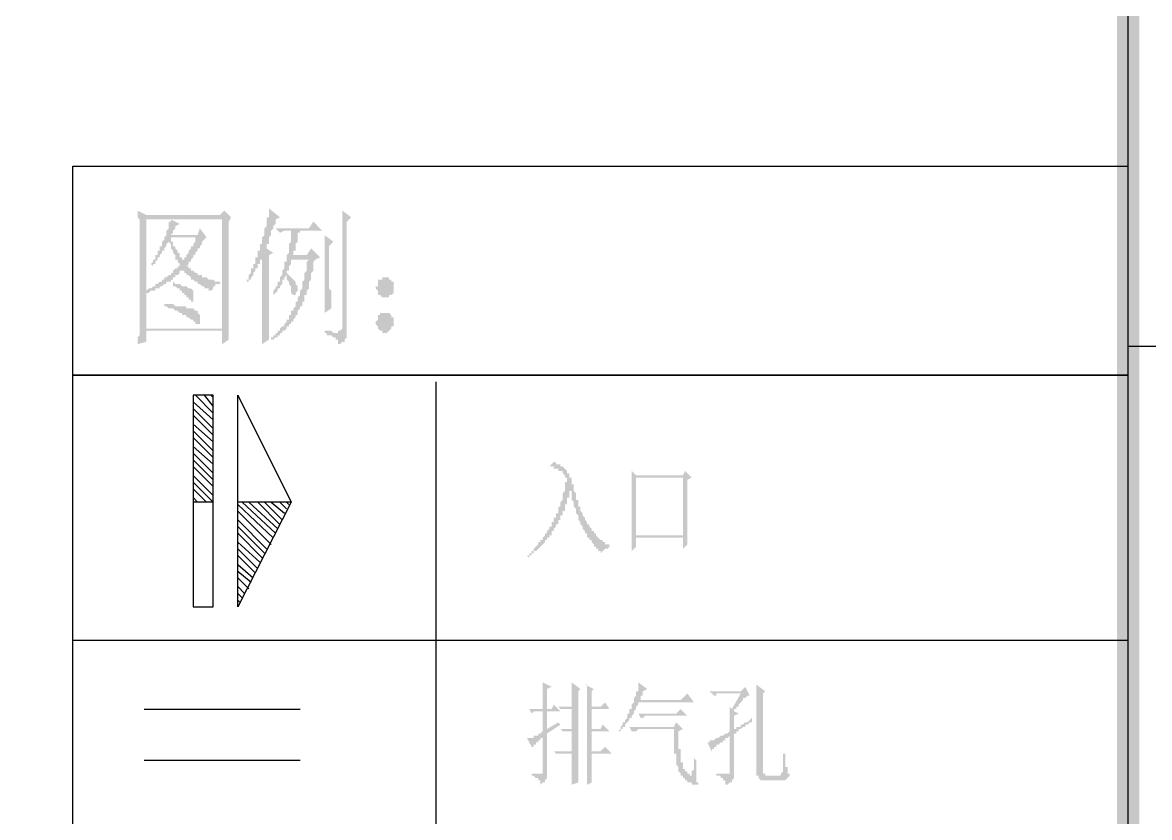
# Model space of a CAD drawing. Header units: inches. Extents: x 11 to 286, y 6 to 196.
# Drawn here: x 233.5 to 254.93, y 99 to 114.12 of the extents above; entities that cross this region are included whole.
import ezdxf

# ---------------------------------------------------------------- set-up
doc = ezdxf.new("R2010")
doc.units = ezdxf.units.IN
doc.header["$MEASUREMENT"] = 0
doc.layers.add('PDF_几何图形', color=7, linetype='Continuous')
doc.layers.add('PDF_实体填充', color=7, linetype='Continuous', true_color=0xffffff)

msp = doc.modelspace()

# ---------------------------------------------------------------- hatches: boundary and pattern name
at = {"layer": 'PDF_实体填充', "transparency": 33554559}
h = msp.add_hatch(color=7, dxfattribs=at)
h.paths.add_polyline_path([(254.734, 9.031), (254.31, 9.454), (14.661, 9.031)], flags=0)
h.paths.add_polyline_path([(254.31, 9.454), (14.661, 9.031), (15.085, 9.454)], flags=0)
h.paths.add_polyline_path([(14.661, 9.031), (15.085, 9.454), (14.661, 191.445)], flags=0)
h.paths.add_polyline_path([(15.085, 9.454), (14.661, 191.445), (15.085, 191.022)], flags=0)
h.paths.add_polyline_path([(14.661, 191.445), (15.085, 191.022), (254.734, 191.445)], flags=0)
h.paths.add_polyline_path([(15.085, 191.022), (254.734, 191.445), (254.31, 191.022)], flags=0)
h.paths.add_polyline_path([(254.734, 191.445), (254.31, 191.022), (254.734, 9.031)], flags=0)
h.paths.add_polyline_path([(254.31, 191.022), (254.734, 9.031), (254.31, 9.454), (254.31, 191.022)], flags=0)
h = msp.add_hatch(color=7, dxfattribs=at)
h.paths.add_polyline_path([(254.31, 191.445), (254.734, 191.022), (282.716, 191.445)], flags=0)
h.paths.add_polyline_path([(254.734, 191.022), (282.716, 191.445), (282.335, 191.022)], flags=0)
h.paths.add_polyline_path([(282.716, 191.445), (282.335, 191.022), (282.716, 9.031)], flags=0)
h.paths.add_polyline_path([(282.335, 191.022), (282.716, 9.031), (282.335, 9.454)], flags=0)
h.paths.add_polyline_path([(282.716, 9.031), (282.335, 9.454), (254.31, 9.031)], flags=0)
h.paths.add_polyline_path([(282.335, 9.454), (254.31, 9.031), (254.734, 9.454)], flags=0)
h.paths.add_polyline_path([(254.31, 9.031), (254.734, 9.454), (254.31, 191.445)], flags=0)
h.paths.add_polyline_path([(254.734, 9.454), (254.31, 191.445), (254.734, 191.022), (254.734, 9.454)], flags=0)
h = msp.add_hatch(color=7, dxfattribs=at)
h.paths.add_polyline_path([(237.419, 110.335), (237.419, 108.514), (237.419, 108.472), (237.419, 108.43), (237.419, 108.43), (237.419, 108.387), (237.419, 108.345), (237.419, 108.345), (237.419, 108.303), (237.419, 108.26), (237.419, 108.26), (237.419, 108.218), (237.419, 108.176), (237.419, 108.176), (237.419, 108.133), (237.419, 108.091), (237.419, 108.091), (237.292, 108.006), (237.292, 108.26), (235.853, 108.26), (235.853, 108.049), (235.684, 108.006), (235.684, 108.006), (235.684, 108.049), (235.684, 108.091), (235.684, 108.091), (235.684, 108.133), (235.726, 108.176), (235.726, 108.176), (235.726, 108.218), (235.726, 108.26), (235.726, 108.26), (235.726, 108.303), (235.726, 108.345), (235.726, 108.345), (235.726, 108.387), (235.726, 108.43), (235.726, 108.472), (235.726, 110.123), (235.726, 110.165), (235.726, 110.165), (235.726, 110.208), (235.726, 110.25), (235.726, 110.25), (235.726, 110.292), (235.726, 110.335), (235.726, 110.335), (235.726, 110.377), (235.684, 110.419), (235.684, 110.419), (235.684, 110.462), (235.684, 110.504), (235.684, 110.546), (235.684, 110.546), (235.853, 110.462), (237.25, 110.462), (237.335, 110.546), (237.462, 110.419), (237.419, 110.335)], flags=0)
h.paths.add_polyline_path([(235.853, 110.377), (235.853, 109.022), (235.853, 109.022), (235.895, 109.065), (235.895, 109.065), (235.938, 109.065), (235.938, 109.065), (235.98, 109.107), (235.98, 109.107), (236.022, 109.107), (236.022, 109.149), (236.065, 109.149), (236.065, 109.149), (236.107, 109.192), (236.107, 109.192), (236.149, 109.192), (236.149, 109.234), (236.192, 109.234), (236.192, 109.276), (236.234, 109.276), (236.234, 109.276), (236.276, 109.319), (236.276, 109.319), (236.319, 109.319), (236.319, 109.361), (236.319, 109.361), (236.361, 109.361), (236.361, 109.403), (236.361, 109.403), (236.403, 109.446), (236.403, 109.446), (236.446, 109.446), (236.446, 109.488), (236.446, 109.488), (236.488, 109.488), (236.488, 109.53), (236.488, 109.53), (236.446, 109.573), (236.446, 109.573), (236.446, 109.615), (236.403, 109.615), (236.403, 109.657), (236.403, 109.657), (236.403, 109.7), (236.361, 109.742), (236.361, 109.742), (236.361, 109.784), (236.361, 109.784), (236.319, 109.827), (236.319, 109.869), (236.319, 109.869), (236.319, 109.911), (236.276, 109.954), (236.276, 109.954), (236.276, 109.954), (236.276, 109.954), (236.234, 109.911), (236.234, 109.911), (236.234, 109.869), (236.192, 109.827), (236.192, 109.827), (236.192, 109.784), (236.149, 109.784), (236.149, 109.742), (236.149, 109.742), (236.107, 109.7), (236.107, 109.7), (236.107, 109.657), (236.065, 109.657), (236.065, 109.615), (236.065, 109.615), (236.022, 109.573), (236.022, 109.573), (236.022, 109.53), (235.98, 109.53), (235.98, 109.53), (235.98, 109.488), (235.938, 109.53), (235.98, 109.573), (235.98, 109.573), (235.98, 109.615), (236.022, 109.615), (236.022, 109.657), (236.022, 109.657), (236.022, 109.7), (236.065, 109.7), (236.065, 109.742), (236.065, 109.784), (236.107, 109.784), (236.107, 109.827), (236.107, 109.827), (236.107, 109.869), (236.149, 109.869), (236.149, 109.911), (236.149, 109.954), (236.149, 109.954), (236.192, 109.996), (236.192, 109.996), (236.192, 110.038), (236.192, 110.038), (236.234, 110.081), (236.234, 110.123), (236.234, 110.165), (236.234, 110.165), (236.276, 110.208), (236.276, 110.25), (236.276, 110.25), (236.276, 110.292), (236.276, 110.292), (236.276, 110.335), (236.319, 110.335), (236.319, 110.377), (236.319, 110.377), (235.853, 110.377)], flags=0)
h.paths.add_polyline_path([(235.853, 108.303), (237.292, 108.303), (237.292, 110.377), (236.319, 110.377), (236.488, 110.292), (236.403, 110.25), (236.403, 110.208), (236.403, 110.208), (236.361, 110.165), (236.361, 110.165), (236.361, 110.123), (236.361, 110.123), (236.319, 110.081), (236.827, 110.081), (236.869, 110.208), (236.996, 110.038), (236.954, 109.996), (236.911, 109.954), (236.911, 109.954), (236.911, 109.911), (236.869, 109.869), (236.869, 109.869), (236.869, 109.827), (236.827, 109.827), (236.827, 109.784), (236.827, 109.784), (236.784, 109.742), (236.784, 109.742), (236.784, 109.7), (236.742, 109.7), (236.742, 109.657), (236.742, 109.657), (236.7, 109.615), (236.7, 109.615), (236.7, 109.573), (236.657, 109.573), (236.657, 109.53), (236.657, 109.53), (236.615, 109.488), (236.657, 109.488), (236.657, 109.446), (236.7, 109.446), (236.7, 109.446), (236.7, 109.403), (236.742, 109.403), (236.742, 109.403), (236.784, 109.361), (236.784, 109.361), (236.827, 109.361), (236.827, 109.319), (236.869, 109.319), (236.869, 109.319), (236.911, 109.319), (236.911, 109.276), (236.954, 109.276), (236.954, 109.276), (236.996, 109.276), (236.996, 109.276), (237.038, 109.234), (237.038, 109.234), (237.081, 109.234), (237.081, 109.234), (237.123, 109.234), (237.123, 109.234), (237.165, 109.192), (237.165, 109.192), (237.208, 109.192), (237.208, 109.192), (237.25, 109.192), (237.25, 109.192), (237.25, 109.149), (237.25, 109.149), (237.208, 109.149), (237.165, 109.149), (237.165, 109.107), (237.165, 109.107), (237.123, 109.107), (237.123, 109.065), (237.123, 109.065), (237.081, 109.022), (237.081, 109.022), (237.081, 109.022), (237.038, 109.022), (237.038, 109.065), (236.996, 109.065), (236.996, 109.065), (236.954, 109.065), (236.954, 109.107), (236.911, 109.107), (236.911, 109.107), (236.869, 109.149), (236.869, 109.149), (236.827, 109.149), (236.827, 109.192), (236.784, 109.192), (236.784, 109.192), (236.742, 109.234), (236.742, 109.234), (236.7, 109.234), (236.7, 109.276), (236.7, 109.276), (236.657, 109.319), (236.657, 109.319), (236.615, 109.319), (236.615, 109.361), (236.573, 109.361), (236.573, 109.403), (236.573, 109.403), (236.53, 109.403), (236.53, 109.403), (236.488, 109.403), (236.488, 109.361), (236.488, 109.361), (236.446, 109.319), (236.446, 109.319), (236.403, 109.319), (236.403, 109.276), (236.361, 109.276), (236.361, 109.276), (236.361, 109.234), (236.319, 109.234), (236.319, 109.192), (236.276, 109.192), (236.276, 109.192), (236.234, 109.192), (236.234, 109.149), (236.192, 109.149), (236.192, 109.149), (236.149, 109.107), (236.149, 109.107), (236.107, 109.107), (236.107, 109.065), (236.065, 109.065), (236.065, 109.065), (236.022, 109.065), (236.022, 109.022), (235.98, 109.022), (235.98, 109.022), (235.938, 109.022), (235.938, 109.022), (235.895, 108.98), (235.895, 108.98), (235.853, 108.98), (235.853, 108.98), (235.853, 108.98), (235.853, 108.303)], flags=0)
h.paths.add_polyline_path([(236.319, 110.038), (236.319, 109.996), (236.319, 109.954), (236.361, 109.954), (236.361, 109.911), (236.361, 109.869), (236.403, 109.869), (236.403, 109.827), (236.403, 109.827), (236.446, 109.784), (236.446, 109.784), (236.446, 109.742), (236.488, 109.742), (236.488, 109.7), (236.488, 109.7), (236.488, 109.657), (236.53, 109.657), (236.53, 109.615), (236.53, 109.615), (236.573, 109.615), (236.573, 109.615), (236.573, 109.615), (236.573, 109.657), (236.615, 109.657), (236.615, 109.7), (236.615, 109.7), (236.657, 109.742), (236.657, 109.742), (236.657, 109.784), (236.7, 109.827), (236.7, 109.827), (236.7, 109.869), (236.742, 109.869), (236.742, 109.911), (236.742, 109.911), (236.784, 109.954), (236.784, 109.996), (236.784, 109.996), (236.784, 110.038), (236.319, 110.038)], flags=0)
h.paths.add_polyline_path([(236.361, 109.192), (236.403, 109.149), (236.446, 109.149), (236.446, 109.149), (236.488, 109.149), (236.488, 109.149), (236.53, 109.107), (236.53, 109.107), (236.573, 109.107), (236.573, 109.107), (236.615, 109.107), (236.615, 109.107), (236.657, 109.065), (236.657, 109.065), (236.657, 109.065), (236.7, 109.065), (236.7, 109.065), (236.742, 109.022), (236.742, 109.022), (236.742, 108.98), (236.742, 108.98), (236.742, 108.938), (236.742, 108.938), (236.742, 108.895), (236.742, 108.853), (236.742, 108.853), (236.742, 108.811), (236.7, 108.811), (236.7, 108.811), (236.7, 108.853), (236.657, 108.853), (236.657, 108.853), (236.657, 108.895), (236.615, 108.895), (236.615, 108.938), (236.615, 108.938), (236.573, 108.938), (236.573, 108.98), (236.53, 108.98), (236.53, 108.98), (236.53, 109.022), (236.488, 109.022), (236.488, 109.065), (236.446, 109.065), (236.446, 109.065), (236.403, 109.107), (236.361, 109.107), (236.361, 109.149), (236.361, 109.192)], flags=0)
h.paths.add_polyline_path([(236.192, 108.768), (236.234, 108.768), (236.276, 108.768), (236.276, 108.768), (236.319, 108.768), (236.361, 108.768), (236.403, 108.726), (236.403, 108.726), (236.446, 108.726), (236.446, 108.726), (236.488, 108.726), (236.53, 108.726), (236.53, 108.726), (236.573, 108.726), (236.573, 108.726), (236.615, 108.726), (236.615, 108.684), (236.657, 108.684), (236.657, 108.684), (236.657, 108.684), (236.7, 108.684), (236.7, 108.684), (236.7, 108.684), (236.742, 108.684), (236.742, 108.684), (236.742, 108.684), (236.784, 108.641), (236.784, 108.641), (236.827, 108.641), (236.827, 108.599), (236.827, 108.599), (236.869, 108.557), (236.869, 108.557), (236.869, 108.514), (236.869, 108.514), (236.869, 108.514), (236.869, 108.472), (236.869, 108.43), (236.869, 108.387), (236.869, 108.387), (236.827, 108.387), (236.827, 108.387), (236.827, 108.387), (236.827, 108.387), (236.784, 108.387), (236.784, 108.43), (236.742, 108.43), (236.742, 108.43), (236.742, 108.472), (236.7, 108.472), (236.7, 108.472), (236.7, 108.472), (236.657, 108.514), (236.657, 108.514), (236.657, 108.514), (236.615, 108.514), (236.615, 108.557), (236.573, 108.557), (236.573, 108.557), (236.53, 108.557), (236.53, 108.599), (236.488, 108.599), (236.488, 108.599), (236.446, 108.641), (236.446, 108.641), (236.403, 108.641), (236.403, 108.641), (236.361, 108.684), (236.319, 108.684), (236.319, 108.684), (236.276, 108.684), (236.234, 108.726), (236.192, 108.726), (236.192, 108.726), (236.192, 108.768), (236.192, 108.768)], flags=0)
h = msp.add_hatch(color=7, dxfattribs=at)
h.paths.add_polyline_path([(239.07, 109.615), (239.028, 109.573), (239.028, 109.53), (239.028, 109.488), (239.028, 109.446), (239.028, 109.446), (239.028, 109.403), (238.986, 109.361), (238.986, 109.319), (238.986, 109.319), (238.986, 109.276), (238.986, 109.234), (238.986, 109.234), (238.943, 109.192), (238.943, 109.149), (238.943, 109.149), (238.943, 109.107), (238.943, 109.065), (238.943, 109.065), (238.901, 109.022), (238.901, 109.022), (238.901, 108.98), (238.901, 108.98), (238.901, 108.938), (238.859, 108.938), (238.859, 108.895), (238.859, 108.895), (238.859, 108.853), (238.859, 108.853), (238.859, 108.811), (238.816, 108.811), (238.816, 108.768), (238.816, 108.726), (238.774, 108.726), (238.774, 108.684), (238.774, 108.684), (238.732, 108.641), (238.732, 108.599), (238.732, 108.599), (238.732, 108.557), (238.689, 108.557), (238.689, 108.514), (238.689, 108.514), (238.647, 108.472), (238.647, 108.472), (238.647, 108.43), (238.605, 108.43), (238.605, 108.387), (238.562, 108.387), (238.562, 108.387), (238.562, 108.345), (238.52, 108.345), (238.52, 108.303), (238.52, 108.303), (238.478, 108.26), (238.478, 108.26), (238.435, 108.26), (238.435, 108.218), (238.393, 108.218), (238.393, 108.176), (238.393, 108.176), (238.351, 108.176), (238.351, 108.133), (238.308, 108.133), (238.308, 108.133), (238.266, 108.091), (238.266, 108.091), (238.224, 108.091), (238.224, 108.133), (238.266, 108.133), (238.266, 108.176), (238.266, 108.176), (238.308, 108.176), (238.308, 108.218), (238.351, 108.218), (238.351, 108.26), (238.393, 108.26), (238.393, 108.303), (238.393, 108.303), (238.435, 108.345), (238.435, 108.345), (238.478, 108.345), (238.478, 108.387), (238.478, 108.387), (238.52, 108.43), (238.52, 108.43), (238.52, 108.472), (238.562, 108.472), (238.562, 108.514), (238.562, 108.514), (238.562, 108.557), (238.605, 108.557), (238.605, 108.599), (238.605, 108.599), (238.605, 108.641), (238.647, 108.641), (238.647, 108.684), (238.647, 108.684), (238.689, 108.726), (238.689, 108.768), (238.689, 108.768), (238.689, 108.811), (238.732, 108.811), (238.732, 108.853), (238.732, 108.895), (238.732, 108.895), (238.774, 108.938), (238.774, 108.98), (238.774, 108.98), (238.774, 109.022), (238.774, 109.022), (238.816, 109.065), (238.816, 109.065), (238.816, 109.107), (238.816, 109.107), (238.816, 109.149), (238.816, 109.192), (238.816, 109.192), (238.859, 109.234), (238.859, 109.234), (238.859, 109.276), (238.859, 109.319), (238.859, 109.319), (238.859, 109.361), (238.901, 109.403), (238.901, 109.403), (238.901, 109.446), (238.901, 109.488), (238.901, 109.53), (238.901, 109.53), (238.901, 109.573), (238.943, 109.615), (238.943, 109.615), (238.605, 109.615), (238.605, 109.615), (238.605, 109.573), (238.605, 109.53), (238.605, 109.53), (238.562, 109.488), (238.562, 109.446), (238.562, 109.446), (238.562, 109.403), (238.52, 109.403), (238.52, 109.361), (238.52, 109.361), (238.562, 109.319), (238.562, 109.319), (238.605, 109.276), (238.605, 109.276), (238.647, 109.234), (238.647, 109.234), (238.647, 109.234), (238.689, 109.192), (238.689, 109.192), (238.689, 109.192), (238.689, 109.149), (238.732, 109.107), (238.732, 109.107), (238.732, 109.065), (238.732, 109.065), (238.732, 109.022), (238.689, 108.98), (238.689, 108.98), (238.689, 108.938), (238.647, 108.938), (238.647, 108.938), (238.647, 108.938), (238.647, 108.938), (238.605, 108.98), (238.605, 108.98), (238.605, 109.022), (238.605, 109.065), (238.605, 109.065), (238.605, 109.107), (238.562, 109.149), (238.562, 109.149), (238.562, 109.192), (238.562, 109.192), (238.52, 109.234), (238.52, 109.276), (238.52, 109.276), (238.52, 109.319), (238.478, 109.276), (238.478, 109.276), (238.478, 109.234), (238.435, 109.234), (238.435, 109.192), (238.435, 109.149), (238.435, 109.149), (238.393, 109.107), (238.393, 109.107), (238.393, 109.065), (238.351, 109.065), (238.351, 109.022), (238.351, 109.022), (238.308, 108.98), (238.308, 108.98), (238.266, 108.938), (238.266, 108.98), (238.266, 109.022), (238.266, 109.022), (238.308, 109.065), (238.308, 109.065), (238.308, 109.107), (238.351, 109.107), (238.351, 109.149), (238.351, 109.149), (238.351, 109.192), (238.393, 109.192), (238.393, 109.234), (238.393, 109.276), (238.393, 109.276), (238.435, 109.319), (238.435, 109.319), (238.435, 109.361), (238.435, 109.403), (238.435, 109.403), (238.478, 109.446), (238.478, 109.488), (238.478, 109.488), (238.478, 109.53), (238.478, 109.573), (238.52, 109.573), (238.52, 109.615), (238.52, 109.657), (238.52, 109.657), (238.52, 109.7), (238.562, 109.742), (238.562, 109.784), (238.562, 109.827), (238.562, 109.827), (238.562, 109.869), (238.562, 109.911), (238.562, 109.911), (238.605, 109.954), (238.605, 109.996), (238.605, 109.996), (238.605, 110.038), (238.605, 110.038), (238.605, 110.081), (238.605, 110.081), (238.605, 110.123), (238.605, 110.123), (238.605, 110.165), (238.478, 110.165), (238.393, 110.123), (238.308, 110.208), (238.943, 110.208), (239.028, 110.335), (239.197, 110.165), (238.774, 110.165), (238.774, 110.123), (238.732, 110.123), (238.732, 110.081), (238.732, 110.081), (238.732, 110.081), (238.732, 110.038), (238.732, 109.996), (238.732, 109.996), (238.732, 109.954), (238.689, 109.911), (238.689, 109.911), (238.689, 109.869), (238.689, 109.827), (238.689, 109.784), (238.647, 109.784), (238.647, 109.742), (238.647, 109.7), (238.901, 109.7), (238.986, 109.827), (239.155, 109.657), (239.07, 109.615)], flags=0)
h.paths.add_polyline_path([(239.324, 109.149), (239.324, 109.149), (239.324, 109.107), (239.324, 109.107), (239.324, 109.065), (239.324, 109.065), (239.367, 109.022), (239.367, 109.022), (239.367, 108.98), (239.367, 108.938), (239.367, 108.938), (239.367, 108.895), (239.367, 108.853), (239.367, 108.811), (239.367, 108.768), (239.367, 108.726), (239.367, 108.684), (239.24, 108.599), (239.24, 108.641), (239.24, 108.684), (239.24, 108.726), (239.24, 108.768), (239.24, 108.811), (239.24, 108.853), (239.24, 108.895), (239.24, 108.895), (239.24, 108.938), (239.24, 108.98), (239.24, 108.98), (239.24, 109.022), (239.24, 109.022), (239.24, 109.065), (239.24, 109.065), (239.24, 109.107), (239.24, 109.107), (239.24, 109.107), (239.24, 109.742), (239.24, 109.742), (239.24, 109.784), (239.24, 109.827), (239.24, 109.869), (239.24, 109.869), (239.24, 109.911), (239.24, 109.954), (239.24, 109.954), (239.24, 109.996), (239.24, 110.038), (239.24, 110.038), (239.24, 110.081), (239.24, 110.081), (239.409, 109.954), (239.324, 109.869), (239.324, 109.149)], flags=0)
h.paths.add_polyline_path([(239.578, 110.038), (239.578, 110.038), (239.578, 110.081), (239.578, 110.081), (239.578, 110.123), (239.578, 110.123), (239.578, 110.165), (239.578, 110.165), (239.578, 110.208), (239.578, 110.25), (239.578, 110.25), (239.578, 110.292), (239.578, 110.335), (239.578, 110.377), (239.578, 110.377), (239.578, 110.419), (239.578, 110.462), (239.578, 110.504), (239.578, 110.546), (239.578, 110.546), (239.748, 110.419), (239.663, 110.335), (239.663, 108.26), (239.663, 108.218), (239.663, 108.218), (239.663, 108.176), (239.663, 108.176), (239.663, 108.133), (239.663, 108.133), (239.621, 108.091), (239.621, 108.091), (239.621, 108.049), (239.578, 108.049), (239.578, 108.049), (239.536, 108.006), (239.536, 108.006), (239.494, 108.006), (239.494, 108.006), (239.494, 108.049), (239.494, 108.049), (239.494, 108.049), (239.494, 108.091), (239.451, 108.091), (239.451, 108.091), (239.451, 108.133), (239.409, 108.133), (239.409, 108.133), (239.367, 108.176), (239.367, 108.176), (239.324, 108.176), (239.282, 108.176), (239.282, 108.218), (239.24, 108.218), (239.24, 108.218), (239.24, 108.26), (239.282, 108.26), (239.324, 108.26), (239.324, 108.26), (239.367, 108.26), (239.409, 108.218), (239.409, 108.218), (239.451, 108.218), (239.451, 108.218), (239.494, 108.218), (239.494, 108.218), (239.494, 108.218), (239.494, 108.218), (239.494, 108.26), (239.536, 108.26), (239.536, 108.26), (239.536, 108.26), (239.578, 108.303), (239.578, 108.345), (239.578, 108.345), (239.578, 110.038)], flags=0)
h.paths.add_polyline_path([(238.054, 108.006), (238.054, 108.049), (238.054, 108.091), (238.054, 108.091), (238.054, 108.133), (238.054, 108.176), (238.054, 108.218), (238.054, 108.26), (238.054, 108.26), (238.054, 108.303), (238.054, 108.345), (238.054, 108.345), (238.054, 108.387), (238.054, 108.43), (238.054, 108.43), (238.054, 108.472), (238.054, 108.472), (238.054, 108.514), (238.054, 108.514), (238.054, 108.514), (238.054, 109.657), (238.054, 109.615), (238.012, 109.615), (238.012, 109.573), (238.012, 109.53), (237.97, 109.53), (237.97, 109.488), (237.97, 109.446), (237.927, 109.446), (237.927, 109.403), (237.927, 109.403), (237.885, 109.361), (237.885, 109.319), (237.885, 109.319), (237.843, 109.276), (237.843, 109.276), (237.843, 109.276), (237.843, 109.234), (237.8, 109.234), (237.8, 109.192), (237.8, 109.192), (237.8, 109.192), (237.8, 109.192), (237.758, 109.192), (237.758, 109.234), (237.8, 109.234), (237.8, 109.276), (237.8, 109.319), (237.8, 109.319), (237.843, 109.361), (237.843, 109.403), (237.843, 109.403), (237.843, 109.446), (237.885, 109.446), (237.885, 109.488), (237.885, 109.53), (237.927, 109.53), (237.927, 109.573), (237.927, 109.615), (237.927, 109.615), (237.927, 109.657), (237.97, 109.657), (237.97, 109.7), (237.97, 109.742), (237.97, 109.742), (237.97, 109.784), (238.012, 109.784), (238.012, 109.827), (238.012, 109.827), (238.012, 109.869), (238.012, 109.911), (238.054, 109.911), (238.054, 109.954), (238.054, 109.954), (238.054, 109.996), (238.054, 109.996), (238.054, 110.038), (238.097, 110.081), (238.097, 110.081), (238.097, 110.123), (238.097, 110.165), (238.097, 110.165), (238.097, 110.208), (238.139, 110.25), (238.139, 110.25), (238.139, 110.292), (238.139, 110.335), (238.139, 110.335), (238.139, 110.377), (238.139, 110.419), (238.181, 110.419), (238.181, 110.462), (238.181, 110.462), (238.181, 110.504), (238.181, 110.546), (238.181, 110.546), (238.181, 110.589), (238.393, 110.419), (238.308, 110.377), (238.308, 110.335), (238.308, 110.292), (238.266, 110.25), (238.266, 110.25), (238.266, 110.208), (238.224, 110.165), (238.224, 110.123), (238.224, 110.123), (238.224, 110.081), (238.181, 110.038), (238.181, 110.038), (238.181, 109.996), (238.181, 109.954), (238.181, 109.954), (238.181, 109.911), (238.139, 109.911), (238.139, 109.911), (238.139, 109.869), (238.139, 109.869), (238.139, 109.827), (238.139, 109.827), (238.139, 109.827), (238.266, 109.742), (238.181, 109.7), (238.181, 108.514), (238.181, 108.472), (238.181, 108.43), (238.181, 108.43), (238.181, 108.387), (238.181, 108.345), (238.181, 108.345), (238.181, 108.303), (238.181, 108.26), (238.181, 108.26), (238.181, 108.218), (238.181, 108.176), (238.181, 108.176), (238.181, 108.133), (238.181, 108.091), (238.181, 108.091), (238.054, 108.006), (238.054, 108.006)], flags=0)
h = msp.add_hatch(color=7, dxfattribs=at)
h.paths.add_polyline_path([(240.51, 108.557), (240.51, 108.557), (240.51, 108.514), (240.552, 108.514), (240.552, 108.472), (240.552, 108.472), (240.552, 108.43), (240.552, 108.43), (240.552, 108.387), (240.552, 108.345), (240.51, 108.345), (240.51, 108.303), (240.51, 108.303), (240.467, 108.26), (240.467, 108.26), (240.467, 108.26), (240.425, 108.218), (240.383, 108.218), (240.383, 108.218), (240.383, 108.218), (240.383, 108.218), (240.34, 108.218), (240.34, 108.26), (240.298, 108.26), (240.298, 108.26), (240.298, 108.26), (240.256, 108.303), (240.256, 108.303), (240.256, 108.345), (240.256, 108.345), (240.213, 108.387), (240.213, 108.43), (240.213, 108.43), (240.256, 108.472), (240.256, 108.514), (240.256, 108.514), (240.256, 108.557), (240.256, 108.557), (240.298, 108.557), (240.298, 108.599), (240.34, 108.599), (240.34, 108.599), (240.383, 108.599), (240.383, 108.599), (240.425, 108.599), (240.425, 108.599), (240.467, 108.599), (240.467, 108.599), (240.51, 108.557), (240.51, 108.557), (240.51, 108.557)], flags=0)
h.paths.add_polyline_path([(240.51, 109.234), (240.51, 109.234), (240.51, 109.192), (240.552, 109.192), (240.552, 109.149), (240.552, 109.149), (240.552, 109.107), (240.552, 109.065), (240.552, 109.065), (240.552, 109.022), (240.552, 108.98), (240.552, 108.98), (240.51, 108.938), (240.51, 108.938), (240.467, 108.938), (240.467, 108.938), (240.467, 108.895), (240.425, 108.895), (240.425, 108.895), (240.383, 108.895), (240.383, 108.895), (240.383, 108.895), (240.34, 108.895), (240.34, 108.895), (240.298, 108.938), (240.298, 108.938), (240.256, 108.938), (240.256, 108.98), (240.256, 108.98), (240.256, 109.022), (240.213, 109.065), (240.213, 109.065), (240.213, 109.107), (240.256, 109.107), (240.256, 109.149), (240.256, 109.192), (240.256, 109.192), (240.256, 109.234), (240.298, 109.234), (240.298, 109.234), (240.34, 109.234), (240.34, 109.276), (240.383, 109.276), (240.383, 109.276), (240.383, 109.276), (240.425, 109.276), (240.425, 109.276), (240.467, 109.276), (240.467, 109.234), (240.51, 109.234), (240.51, 109.234), (240.51, 109.234)], flags=0)
msp.add_hatch(color=7, dxfattribs=at).paths.add_polyline_path([(243.515, 105.678), (243.6, 105.763), (243.642, 105.763), (243.642, 105.72), (243.685, 105.72), (243.727, 105.72), (243.727, 105.678), (243.769, 105.678), (243.812, 105.636), (243.854, 105.593), (243.854, 105.551), (243.896, 105.551), (243.896, 105.509), (243.896, 105.466), (243.939, 105.466), (243.939, 105.424), (243.939, 105.382), (243.939, 105.339), (243.981, 105.339), (243.981, 105.297), (243.981, 105.255), (243.981, 105.212), (244.023, 105.17), (244.023, 105.128), (244.023, 105.085), (244.023, 105.043), (244.066, 105.043), (244.066, 105.001), (244.066, 104.958), (244.066, 104.916), (244.108, 104.916), (244.108, 104.874), (244.108, 104.831), (244.15, 104.789), (244.15, 104.747), (244.193, 104.704), (244.193, 104.662), (244.235, 104.62), (244.235, 104.577), (244.277, 104.577), (244.277, 104.535), (244.32, 104.493), (244.32, 104.45), (244.362, 104.45), (244.362, 104.408), (244.404, 104.408), (244.404, 104.366), (244.447, 104.323), (244.489, 104.281), (244.531, 104.281), (244.531, 104.239), (244.574, 104.239), (244.574, 104.196), (244.616, 104.196), (244.658, 104.196), (244.658, 104.154), (244.701, 104.154), (244.658, 104.154), (244.616, 104.112), (244.574, 104.112), (244.531, 104.069), (244.489, 104.027), (244.489, 104.069), (244.447, 104.069), (244.447, 104.112), (244.404, 104.112), (244.404, 104.154), (244.362, 104.154), (244.362, 104.196), (244.32, 104.239), (244.32, 104.281), (244.277, 104.281), (244.277, 104.323), (244.235, 104.323), (244.235, 104.366), (244.235, 104.408), (244.193, 104.408), (244.193, 104.45), (244.15, 104.493), (244.15, 104.535), (244.108, 104.577), (244.108, 104.62), (244.066, 104.662), (244.066, 104.704), (244.066, 104.747), (244.023, 104.789), (244.023, 104.831), (244.023, 104.874), (243.981, 104.916), (243.981, 104.958), (243.981, 105.001), (243.939, 105.043), (243.939, 105.085), (243.939, 105.128), (243.939, 105.17), (243.939, 105.212), (243.896, 105.212), (243.896, 105.17), (243.896, 105.128), (243.896, 105.085), (243.854, 105.085), (243.854, 105.043), (243.854, 105.001), (243.854, 104.958), (243.812, 104.958), (243.812, 104.916), (243.812, 104.874), (243.812, 104.831), (243.769, 104.831), (243.769, 104.789), (243.769, 104.747), (243.727, 104.747), (243.727, 104.704), (243.727, 104.662), (243.685, 104.662), (243.685, 104.62), (243.685, 104.577), (243.642, 104.577), (243.642, 104.535), (243.6, 104.493), (243.6, 104.45), (243.558, 104.45), (243.558, 104.408), (243.558, 104.366), (243.515, 104.366), (243.515, 104.323), (243.473, 104.323), (243.473, 104.281), (243.431, 104.281), (243.431, 104.239), (243.388, 104.196), (243.346, 104.154), (243.304, 104.112), (243.261, 104.069), (243.219, 104.069), (243.219, 104.027), (243.177, 104.027), (243.177, 103.985), (243.134, 103.985), (243.134, 103.942), (243.092, 103.985), (243.134, 103.985), (243.134, 104.027), (243.177, 104.027), (243.177, 104.069), (243.219, 104.069), (243.219, 104.112), (243.261, 104.154), (243.304, 104.196), (243.304, 104.239), (243.346, 104.239), (243.346, 104.281), (243.388, 104.281), (243.388, 104.323), (243.431, 104.366), (243.431, 104.408), (243.473, 104.408), (243.473, 104.45), (243.515, 104.493), (243.515, 104.535), (243.558, 104.535), (243.558, 104.577), (243.558, 104.62), (243.6, 104.62), (243.6, 104.662), (243.6, 104.704), (243.642, 104.704), (243.642, 104.747), (243.642, 104.789), (243.685, 104.789), (243.685, 104.831), (243.685, 104.874), (243.685, 104.916), (243.727, 104.916), (243.727, 104.958), (243.727, 105.001), (243.769, 105.043), (243.769, 105.085), (243.769, 105.128), (243.769, 105.17), (243.812, 105.212), (243.812, 105.255), (243.812, 105.297), (243.812, 105.339), (243.812, 105.382), (243.854, 105.382), (243.854, 105.424), (243.854, 105.466), (243.812, 105.466), (243.812, 105.509), (243.769, 105.551), (243.769, 105.593), (243.727, 105.593), (243.685, 105.593), (243.685, 105.636), (243.642, 105.636), (243.6, 105.636), (243.6, 105.678), (243.558, 105.678)], flags=0)
h = msp.add_hatch(color=7, dxfattribs=at)
h.paths.add_polyline_path([(246.14, 104.62), (246.14, 104.577), (246.14, 104.577), (246.14, 104.535), (246.14, 104.493), (246.14, 104.493), (246.14, 104.45), (246.14, 104.45), (246.14, 104.408), (246.14, 104.408), (246.14, 104.366), (246.14, 104.366), (246.14, 104.323), (246.14, 104.323), (246.14, 104.281), (246.14, 104.281), (246.14, 104.239), (246.14, 104.239), (246.14, 104.239), (246.14, 104.196), (246.14, 104.196), (246.055, 104.112), (246.055, 104.323), (245.166, 104.323), (245.166, 104.154), (245.082, 104.069), (245.082, 104.112), (245.082, 104.112), (245.082, 104.112), (245.082, 104.154), (245.082, 104.154), (245.082, 104.196), (245.082, 104.196), (245.082, 104.196), (245.082, 104.239), (245.082, 104.239), (245.082, 104.281), (245.082, 104.281), (245.082, 104.323), (245.082, 104.323), (245.082, 104.366), (245.082, 104.366), (245.082, 104.408), (245.082, 104.408), (245.082, 104.45), (245.082, 104.45), (245.082, 104.493), (245.082, 104.493), (245.082, 104.535), (245.082, 104.535), (245.082, 104.577), (245.082, 104.577), (245.082, 104.62), (245.082, 104.62), (245.082, 104.662), (245.082, 104.704), (245.082, 104.704), (245.082, 104.747), (245.082, 104.747), (245.082, 104.789), (245.082, 104.831), (245.082, 104.831), (245.082, 104.874), (245.082, 104.916), (245.082, 104.916), (245.082, 104.958), (245.082, 105.001), (245.082, 105.001), (245.082, 105.043), (245.082, 105.085), (245.082, 105.085), (245.082, 105.128), (245.082, 105.17), (245.082, 105.17), (245.082, 105.212), (245.082, 105.212), (245.082, 105.255), (245.082, 105.255), (245.082, 105.297), (245.082, 105.297), (245.082, 105.339), (245.082, 105.339), (245.082, 105.382), (245.082, 105.382), (245.082, 105.424), (245.082, 105.424), (245.082, 105.466), (245.082, 105.466), (245.082, 105.466), (245.082, 105.509), (245.082, 105.509), (245.082, 105.509), (245.082, 105.551), (245.082, 105.551), (245.082, 105.551), (245.082, 105.593), (245.082, 105.593), (245.166, 105.509), (246.055, 105.509), (246.098, 105.593), (246.225, 105.466), (246.14, 105.424), (246.14, 104.62)], flags=0)
h.paths.add_polyline_path([(245.166, 105.466), (245.166, 104.366), (246.055, 104.366), (246.055, 105.466), (245.166, 105.466), (245.166, 105.466)], flags=0)
h = msp.add_hatch(color=7, dxfattribs=at)
h.paths.add_polyline_path([(243.939, 99.624), (243.939, 99.624), (243.939, 99.667), (243.939, 99.667), (243.939, 99.709), (243.939, 99.709), (243.939, 99.709), (243.939, 99.751), (243.939, 99.751), (243.939, 99.794), (243.939, 99.794), (243.939, 99.836), (243.939, 99.836), (243.939, 99.878), (243.939, 99.878), (243.939, 99.921), (243.939, 99.921), (243.939, 99.963), (243.939, 99.963), (243.939, 100.005), (243.939, 100.005), (243.939, 100.048), (243.939, 100.09), (243.939, 100.09), (243.939, 100.132), (243.939, 100.132), (243.939, 100.175), (243.939, 100.217), (243.939, 100.217), (243.727, 100.217), (243.642, 100.217), (243.6, 100.259), (243.939, 100.259), (243.939, 100.64), (243.812, 100.64), (243.769, 100.64), (243.727, 100.683), (243.939, 100.683), (243.939, 101.064), (243.769, 101.064), (243.727, 101.064), (243.685, 101.106), (243.939, 101.106), (243.939, 101.148), (243.939, 101.191), (243.939, 101.233), (243.939, 101.233), (243.939, 101.275), (243.939, 101.275), (243.939, 101.318), (243.939, 101.36), (243.939, 101.36), (243.939, 101.402), (243.939, 101.402), (243.939, 101.445), (243.939, 101.445), (243.939, 101.445), (243.939, 101.487), (243.939, 101.487), (243.939, 101.529), (243.939, 101.529), (243.939, 101.529), (243.939, 101.572), (243.939, 101.572), (244.108, 101.445), (244.066, 101.402), (244.066, 99.667), (243.939, 99.624)], flags=0)
h.paths.add_polyline_path([(244.32, 100.217), (244.32, 100.175), (244.32, 100.175), (244.32, 100.132), (244.32, 100.09), (244.32, 100.09), (244.32, 100.048), (244.32, 100.048), (244.32, 100.005), (244.32, 100.005), (244.32, 99.963), (244.32, 99.921), (244.32, 99.921), (244.32, 99.878), (244.32, 99.878), (244.32, 99.836), (244.32, 99.836), (244.32, 99.836), (244.32, 99.794), (244.32, 99.794), (244.32, 99.751), (244.32, 99.751), (244.32, 99.709), (244.32, 99.709), (244.32, 99.709), (244.32, 99.667), (244.235, 99.624), (244.235, 101.148), (244.235, 101.191), (244.235, 101.233), (244.235, 101.233), (244.235, 101.275), (244.235, 101.275), (244.235, 101.318), (244.235, 101.318), (244.235, 101.36), (244.235, 101.36), (244.235, 101.402), (244.235, 101.402), (244.235, 101.445), (244.235, 101.445), (244.235, 101.487), (244.235, 101.487), (244.235, 101.529), (244.193, 101.529), (244.193, 101.529), (244.362, 101.445), (244.32, 101.402), (244.32, 101.106), (244.489, 101.106), (244.574, 101.191), (244.658, 101.064), (244.32, 101.064), (244.32, 100.683), (244.489, 100.683), (244.531, 100.767), (244.658, 100.64), (244.32, 100.64), (244.32, 100.259), (244.489, 100.259), (244.574, 100.344), (244.701, 100.217), (244.32, 100.217)], flags=0)
h.paths.add_polyline_path([(243.388, 101.064), (243.388, 101.106), (243.388, 101.106), (243.388, 101.148), (243.388, 101.191), (243.388, 101.191), (243.388, 101.233), (243.388, 101.275), (243.388, 101.275), (243.388, 101.318), (243.388, 101.318), (243.388, 101.36), (243.388, 101.36), (243.388, 101.402), (243.388, 101.402), (243.388, 101.445), (243.388, 101.445), (243.388, 101.487), (243.388, 101.487), (243.388, 101.487), (243.388, 101.529), (243.388, 101.529), (243.388, 101.529), (243.388, 101.572), (243.388, 101.572), (243.558, 101.487), (243.473, 101.445), (243.473, 101.064), (243.558, 101.064), (243.6, 101.148), (243.727, 101.021), (243.473, 101.021), (243.473, 100.683), (243.685, 100.81), (243.727, 100.767), (243.473, 100.598), (243.473, 99.878), (243.473, 99.878), (243.473, 99.836), (243.473, 99.836), (243.473, 99.794), (243.473, 99.794), (243.473, 99.751), (243.473, 99.751), (243.473, 99.751), (243.431, 99.709), (243.431, 99.709), (243.431, 99.709), (243.431, 99.667), (243.388, 99.667), (243.388, 99.667), (243.388, 99.667), (243.346, 99.624), (243.346, 99.624), (243.346, 99.624), (243.346, 99.667), (243.346, 99.667), (243.346, 99.667), (243.346, 99.709), (243.304, 99.709), (243.304, 99.709), (243.304, 99.709), (243.304, 99.751), (243.261, 99.751), (243.261, 99.751), (243.219, 99.794), (243.219, 99.794), (243.177, 99.794), (243.177, 99.794), (243.177, 99.836), (243.177, 99.836), (243.219, 99.836), (243.219, 99.836), (243.261, 99.836), (243.261, 99.836), (243.304, 99.836), (243.304, 99.836), (243.304, 99.836), (243.346, 99.836), (243.346, 99.836), (243.346, 99.836), (243.346, 99.836), (243.388, 99.836), (243.388, 99.836), (243.388, 99.836), (243.388, 99.878), (243.388, 99.878), (243.388, 99.921), (243.388, 100.513), (243.388, 100.513), (243.346, 100.513), (243.346, 100.471), (243.304, 100.471), (243.304, 100.471), (243.304, 100.429), (243.261, 100.429), (243.261, 100.429), (243.261, 100.386), (243.219, 100.386), (243.219, 100.386), (243.219, 100.386), (243.219, 100.344), (243.219, 100.344), (243.177, 100.344), (243.177, 100.344), (243.092, 100.513), (243.134, 100.513), (243.134, 100.513), (243.134, 100.513), (243.134, 100.513), (243.177, 100.513), (243.177, 100.513), (243.177, 100.513), (243.219, 100.513), (243.219, 100.556), (243.219, 100.556), (243.261, 100.556), (243.261, 100.556), (243.304, 100.556), (243.304, 100.598), (243.346, 100.598), (243.346, 100.598), (243.388, 100.64), (243.388, 100.64), (243.388, 101.021), (243.219, 101.021), (243.177, 100.979), (243.134, 101.064), (243.388, 101.064), (243.388, 101.064)], flags=0)
h = msp.add_hatch(color=7, dxfattribs=at)
h.paths.add_polyline_path([(245.209, 101.572), (245.378, 101.445), (245.293, 101.402), (245.293, 101.402), (245.293, 101.36), (245.293, 101.36), (245.293, 101.318), (245.251, 101.318), (245.251, 101.275), (245.251, 101.275), (245.251, 101.275), (245.251, 101.233), (245.209, 101.233), (246.013, 101.233), (246.14, 101.36), (246.267, 101.191), (245.209, 101.191), (245.209, 101.148), (245.209, 101.148), (245.166, 101.106), (245.166, 101.106), (245.166, 101.106), (245.166, 101.064), (245.166, 101.064), (245.124, 101.021), (245.124, 101.021), (245.124, 100.979), (245.124, 100.979), (245.082, 100.937), (245.082, 100.937), (245.082, 100.937), (245.082, 100.894), (245.039, 100.894), (245.039, 100.852), (245.039, 100.852), (245.039, 100.852), (244.997, 100.81), (244.997, 100.81), (244.997, 100.81), (244.955, 100.767), (244.955, 100.767), (244.955, 100.767), (244.955, 100.725), (244.912, 100.725), (244.912, 100.725), (244.912, 100.683), (244.912, 100.683), (244.87, 100.683), (244.87, 100.64), (244.87, 100.64), (244.828, 100.64), (244.828, 100.64), (244.828, 100.64), (244.828, 100.64), (244.87, 100.683), (244.87, 100.683), (244.87, 100.725), (244.87, 100.725), (244.912, 100.767), (244.912, 100.767), (244.912, 100.767), (244.912, 100.81), (244.955, 100.81), (244.955, 100.852), (244.955, 100.852), (244.955, 100.852), (244.997, 100.894), (244.997, 100.894), (244.997, 100.937), (244.997, 100.937), (244.997, 100.979), (245.039, 100.979), (245.039, 100.979), (245.039, 101.021), (245.039, 101.021), (245.039, 101.064), (245.082, 101.064), (245.082, 101.106), (245.082, 101.106), (245.082, 101.106), (245.082, 101.148), (245.082, 101.148), (245.082, 101.148), (245.124, 101.191), (245.124, 101.191), (245.124, 101.233), (245.124, 101.233), (245.124, 101.275), (245.166, 101.318), (245.166, 101.318), (245.166, 101.36), (245.166, 101.36), (245.166, 101.402), (245.166, 101.402), (245.209, 101.402), (245.209, 101.445), (245.209, 101.445), (245.209, 101.487), (245.209, 101.487), (245.209, 101.529), (245.209, 101.529), (245.209, 101.529), (245.209, 101.572), (245.209, 101.572), (245.209, 101.572)], flags=0)
h.paths.add_polyline_path([(245.209, 100.979), (245.928, 100.979), (246.013, 101.064), (246.14, 100.937), (245.42, 100.937), (245.42, 100.937), (245.378, 100.937), (245.378, 100.937), (245.378, 100.937), (245.336, 100.937), (245.336, 100.937), (245.293, 100.894), (245.293, 100.894), (245.293, 100.894), (245.251, 100.894), (245.251, 100.894), (245.209, 100.979)], flags=0)
h.paths.add_polyline_path([(245.039, 100.725), (245.886, 100.725), (245.928, 100.81), (246.055, 100.683), (245.971, 100.64), (245.971, 100.64), (245.971, 100.598), (245.971, 100.598), (245.971, 100.556), (245.971, 100.556), (245.971, 100.513), (245.971, 100.513), (245.971, 100.471), (245.971, 100.471), (245.971, 100.429), (245.971, 100.429), (245.971, 100.386), (245.971, 100.386), (245.971, 100.344), (245.971, 100.302), (246.013, 100.302), (246.013, 100.302), (246.013, 100.259), (246.013, 100.259), (246.013, 100.217), (246.013, 100.175), (246.013, 100.175), (246.013, 100.132), (246.013, 100.132), (246.013, 100.09), (246.013, 100.09), (246.013, 100.09), (246.013, 100.048), (246.055, 100.048), (246.055, 100.005), (246.055, 100.005), (246.055, 99.963), (246.055, 99.963), (246.055, 99.963), (246.055, 99.921), (246.098, 99.921), (246.098, 99.921), (246.098, 99.878), (246.098, 99.878), (246.14, 99.878), (246.14, 99.836), (246.14, 99.836), (246.182, 99.836), (246.182, 99.836), (246.182, 99.794), (246.225, 99.794), (246.225, 99.794), (246.225, 99.794), (246.225, 99.794), (246.225, 99.836), (246.225, 99.836), (246.225, 99.878), (246.225, 99.878), (246.225, 99.878), (246.267, 99.921), (246.267, 99.921), (246.267, 99.963), (246.267, 100.005), (246.267, 100.005), (246.267, 100.048), (246.267, 100.048), (246.267, 100.09), (246.267, 100.132), (246.309, 100.09), (246.309, 100.09), (246.309, 100.048), (246.309, 100.048), (246.309, 100.005), (246.309, 100.005), (246.309, 99.963), (246.309, 99.963), (246.309, 99.921), (246.309, 99.921), (246.309, 99.878), (246.309, 99.878), (246.309, 99.878), (246.309, 99.836), (246.309, 99.794), (246.309, 99.794), (246.309, 99.751), (246.309, 99.751), (246.309, 99.709), (246.309, 99.709), (246.309, 99.667), (246.309, 99.667), (246.352, 99.667), (246.352, 99.667), (246.352, 99.624), (246.352, 99.624), (246.309, 99.624), (246.309, 99.624), (246.309, 99.624), (246.267, 99.624), (246.267, 99.624), (246.267, 99.624), (246.225, 99.624), (246.225, 99.667), (246.182, 99.667), (246.182, 99.667), (246.182, 99.667), (246.14, 99.667), (246.14, 99.667), (246.14, 99.709), (246.098, 99.709), (246.098, 99.709), (246.098, 99.751), (246.055, 99.751), (246.055, 99.751), (246.055, 99.794), (246.055, 99.794), (246.013, 99.794), (246.013, 99.836), (246.013, 99.836), (246.013, 99.836), (245.971, 99.878), (245.971, 99.878), (245.971, 99.921), (245.971, 99.921), (245.971, 99.921), (245.971, 99.963), (245.971, 99.963), (245.928, 100.005), (245.928, 100.005), (245.928, 100.048), (245.928, 100.048), (245.928, 100.09), (245.928, 100.132), (245.928, 100.132), (245.928, 100.132), (245.928, 100.175), (245.928, 100.175), (245.928, 100.217), (245.928, 100.217), (245.886, 100.217), (245.886, 100.259), (245.886, 100.259), (245.886, 100.302), (245.886, 100.302), (245.886, 100.344), (245.886, 100.344), (245.886, 100.386), (245.886, 100.386), (245.886, 100.429), (245.886, 100.429), (245.886, 100.471), (245.886, 100.471), (245.886, 100.513), (245.886, 100.556), (245.886, 100.556), (245.886, 100.598), (245.886, 100.598), (245.886, 100.64), (245.886, 100.683), (245.886, 100.683), (245.251, 100.683), (245.251, 100.683), (245.209, 100.683), (245.209, 100.683), (245.209, 100.683), (245.166, 100.64), (245.166, 100.64), (245.124, 100.64), (245.124, 100.64), (245.124, 100.64), (245.082, 100.64), (245.039, 100.725), (245.039, 100.725)], flags=0)
h = msp.add_hatch(color=7, dxfattribs=at)
h.paths.add_polyline_path([(247.452, 101.106), (247.452, 101.148), (247.452, 101.148), (247.452, 101.191), (247.452, 101.191), (247.452, 101.233), (247.452, 101.233), (247.452, 101.275), (247.452, 101.275), (247.452, 101.318), (247.452, 101.318), (247.452, 101.36), (247.452, 101.36), (247.452, 101.402), (247.452, 101.402), (247.452, 101.445), (247.452, 101.445), (247.452, 101.487), (247.452, 101.487), (247.452, 101.529), (247.452, 101.529), (247.622, 101.402), (247.579, 101.36), (247.579, 99.963), (247.579, 99.921), (247.579, 99.921), (247.579, 99.878), (247.579, 99.878), (247.579, 99.836), (247.579, 99.836), (247.579, 99.836), (247.579, 99.836), (247.622, 99.836), (247.622, 99.794), (247.622, 99.794), (247.664, 99.794), (247.664, 99.794), (247.706, 99.794), (247.876, 99.794), (247.918, 99.794), (247.918, 99.836), (247.918, 99.836), (247.918, 99.836), (247.96, 99.878), (247.96, 99.878), (247.96, 99.921), (247.96, 99.921), (247.96, 99.921), (247.96, 99.963), (247.96, 99.963), (247.96, 99.963), (247.96, 100.005), (247.96, 100.005), (247.96, 100.048), (247.96, 100.048), (247.96, 100.09), (247.96, 100.09), (247.96, 100.132), (247.96, 100.175), (247.96, 100.175), (247.96, 100.217), (248.003, 100.217), (248.003, 100.175), (248.003, 100.175), (248.003, 100.132), (248.003, 100.09), (248.003, 100.09), (248.003, 100.048), (248.003, 100.048), (248.003, 100.005), (248.003, 100.005), (248.003, 100.005), (248.003, 99.963), (248.003, 99.963), (248.045, 99.963), (248.045, 99.921), (248.045, 99.921), (248.045, 99.878), (248.045, 99.878), (248.045, 99.836), (248.087, 99.836), (248.087, 99.836), (248.087, 99.836), (248.087, 99.794), (248.087, 99.794), (248.087, 99.794), (248.045, 99.751), (248.045, 99.751), (248.045, 99.751), (248.045, 99.751), (248.003, 99.709), (248.003, 99.709), (248.003, 99.709), (247.96, 99.709), (247.96, 99.709), (247.918, 99.709), (247.918, 99.709), (247.918, 99.709), (247.622, 99.709), (247.622, 99.709), (247.579, 99.709), (247.579, 99.709), (247.579, 99.709), (247.537, 99.709), (247.537, 99.709), (247.537, 99.709), (247.495, 99.751), (247.495, 99.751), (247.495, 99.751), (247.495, 99.751), (247.495, 99.794), (247.452, 99.794), (247.452, 99.836), (247.452, 99.836), (247.452, 99.878), (247.452, 99.878), (247.452, 101.106)], flags=0)
h.paths.add_polyline_path([(247.368, 100.852), (247.368, 100.852), (247.368, 100.81), (247.325, 100.81), (247.325, 100.81), (247.325, 100.81), (247.283, 100.767), (247.283, 100.767), (247.283, 100.767), (247.241, 100.767), (247.241, 100.725), (247.241, 100.725), (247.198, 100.725), (247.198, 100.725), (247.156, 100.683), (247.156, 100.683), (247.156, 100.683), (247.114, 100.683), (247.114, 100.64), (247.114, 100.64), (247.071, 100.64), (247.071, 100.64), (247.071, 100.598), (247.029, 100.598), (247.029, 99.878), (247.029, 99.836), (247.029, 99.836), (247.029, 99.794), (247.029, 99.794), (247.029, 99.751), (247.029, 99.751), (247.029, 99.751), (246.987, 99.709), (246.987, 99.709), (246.987, 99.709), (246.987, 99.667), (246.944, 99.667), (246.944, 99.667), (246.944, 99.667), (246.902, 99.624), (246.902, 99.624), (246.902, 99.624), (246.86, 99.624), (246.86, 99.624), (246.86, 99.667), (246.86, 99.667), (246.86, 99.667), (246.86, 99.709), (246.86, 99.709), (246.817, 99.709), (246.817, 99.709), (246.817, 99.751), (246.817, 99.751), (246.775, 99.751), (246.775, 99.794), (246.733, 99.794), (246.733, 99.794), (246.69, 99.794), (246.69, 99.794), (246.69, 99.836), (246.733, 99.836), (246.733, 99.836), (246.775, 99.836), (246.775, 99.836), (246.817, 99.836), (246.817, 99.836), (246.817, 99.836), (246.86, 99.836), (246.86, 99.836), (246.86, 99.836), (246.902, 99.836), (246.902, 99.836), (246.902, 99.836), (246.902, 99.836), (246.944, 99.836), (246.944, 99.878), (246.944, 99.878), (246.944, 99.878), (246.944, 99.921), (246.944, 100.556), (246.902, 100.513), (246.902, 100.513), (246.86, 100.513), (246.86, 100.471), (246.817, 100.471), (246.817, 100.429), (246.775, 100.429), (246.775, 100.429), (246.775, 100.429), (246.733, 100.386), (246.733, 100.386), (246.69, 100.386), (246.69, 100.344), (246.69, 100.344), (246.69, 100.344), (246.648, 100.344), (246.648, 100.344), (246.648, 100.302), (246.648, 100.302), (246.648, 100.302), (246.648, 100.302), (246.606, 100.302), (246.606, 100.259), (246.606, 100.259), (246.521, 100.429), (246.563, 100.429), (246.563, 100.429), (246.563, 100.429), (246.563, 100.471), (246.606, 100.471), (246.606, 100.471), (246.606, 100.471), (246.648, 100.471), (246.648, 100.471), (246.648, 100.471), (246.69, 100.513), (246.69, 100.513), (246.69, 100.513), (246.733, 100.513), (246.733, 100.513), (246.733, 100.513), (246.775, 100.556), (246.775, 100.556), (246.817, 100.556), (246.817, 100.556), (246.86, 100.598), (246.86, 100.598), (246.902, 100.598), (246.902, 100.598), (246.944, 100.64), (246.944, 100.64), (246.944, 100.64), (246.944, 100.683), (246.944, 100.725), (246.944, 100.725), (246.944, 100.767), (246.944, 100.81), (246.944, 100.81), (246.944, 100.852), (246.944, 100.852), (246.944, 100.894), (246.944, 100.894), (246.944, 100.937), (246.944, 100.937), (246.944, 100.979), (246.944, 100.979), (246.944, 101.021), (246.944, 101.021), (246.944, 101.021), (246.944, 101.064), (246.944, 101.064), (246.944, 101.106), (246.944, 101.106), (246.987, 101.064), (247.156, 101.36), (246.775, 101.36), (246.775, 101.36), (246.775, 101.36), (246.733, 101.36), (246.733, 101.36), (246.69, 101.36), (246.69, 101.36), (246.69, 101.318), (246.648, 101.318), (246.648, 101.318), (246.648, 101.318), (246.563, 101.402), (247.156, 101.402), (247.241, 101.487), (247.325, 101.318), (247.325, 101.318), (247.325, 101.318), (247.283, 101.318), (247.283, 101.318), (247.241, 101.275), (247.241, 101.275), (247.241, 101.275), (247.241, 101.275), (247.198, 101.275), (247.198, 101.233), (247.198, 101.233), (247.198, 101.233), (247.198, 101.233), (247.156, 101.191), (247.156, 101.191), (247.156, 101.191), (247.114, 101.148), (247.114, 101.148), (247.114, 101.106), (247.071, 101.106), (247.071, 101.106), (247.071, 101.064), (247.029, 101.064), (247.029, 101.021), (247.114, 100.979), (247.029, 100.937), (247.029, 100.683), (247.071, 100.683), (247.071, 100.683), (247.071, 100.683), (247.071, 100.725), (247.114, 100.725), (247.114, 100.725), (247.114, 100.725), (247.156, 100.725), (247.156, 100.767), (247.156, 100.767), (247.198, 100.767), (247.198, 100.767), (247.198, 100.767), (247.241, 100.81), (247.241, 100.81), (247.283, 100.81), (247.283, 100.81), (247.325, 100.852), (247.325, 100.852), (247.325, 100.852), (247.368, 100.894), (247.368, 100.894), (247.368, 100.852), (247.368, 100.852)], flags=0)

# ---------------------------------------------------------------- linework, layer by layer
at = {"layer": 'PDF_几何图形'}
for p, q in [((234.456, 111.393), (254.522, 111.393)), ((234.456, 23.467), (234.456, 111.393)), ((254.522, 107.964), (282.504, 107.964)), ((241.356, 107.287), (241.356, 23.467)), ((236.784, 107.033), (237.123, 106.694)), ((236.954, 107.033), (237.123, 106.821)), ((237.081, 107.033), (237.123, 106.99)), ((236.742, 106.906), (237.123, 106.567)), ((236.742, 106.779), (237.123, 106.398)), ((236.742, 106.652), (237.123, 106.271)), ((236.742, 106.482), (237.123, 106.144)), ((236.742, 106.355), (237.123, 105.974)), ((236.742, 106.228), (237.123, 105.847)), ((236.742, 106.059), (237.123, 105.72)), ((236.742, 105.932), (237.123, 105.551)), ((236.742, 105.805), (237.123, 105.424)), ((236.742, 105.678), (237.123, 105.297)), ((236.742, 105.509), (237.123, 105.128)), ((236.742, 105.382), (237.123, 105.001)), ((236.742, 105.255), (236.996, 105.001)), ((236.742, 105.085), (236.827, 105.001)), ((237.123, 105.001), (236.742, 105.001)), ((238.605, 105.001), (237.589, 105.001)), ((237.589, 104.958), (238.266, 104.323)), ((237.589, 104.831), (238.224, 104.196)), ((237.673, 105.001), (238.308, 104.408)), ((237.8, 105.001), (238.351, 104.493)), ((237.97, 105.001), (238.393, 104.577)), ((238.097, 105.001), (238.435, 104.662)), ((238.224, 105.001), (238.478, 104.789)), ((238.393, 105.001), (238.52, 104.874)), ((238.52, 105.001), (238.562, 104.958)), ((237.589, 104.662), (238.139, 104.112)), ((237.589, 104.535), (238.097, 104.027)), ((237.589, 104.408), (238.054, 103.942)), ((237.589, 104.239), (238.012, 103.858)), ((237.589, 104.112), (237.97, 103.731)), ((237.589, 103.985), (237.927, 103.646)), ((237.589, 103.815), (237.885, 103.561)), ((237.589, 103.688), (237.843, 103.477)), ((237.589, 103.561), (237.8, 103.35)), ((237.589, 103.392), (237.716, 103.265)), ((237.589, 103.265), (237.673, 103.18)), ((237.589, 103.138), (237.631, 103.096)), ((234.456, 102.376), (254.522, 102.376)), ((235.811, 101.064), (238.774, 101.064)), ((235.811, 100.09), (238.774, 100.09))]:
    msp.add_line(p, q, dxfattribs=at)
for points in [[(14.873, 23.467), (254.522, 23.467), (254.522, 191.234), (14.873, 191.234)], [(254.522, 107.414), (234.456, 107.414)], [(237.123, 107.033), (236.742, 107.033), (236.742, 103.011), (237.123, 103.011)], [(238.605, 105.001), (237.589, 103.011), (237.589, 107.033)]]:
    msp.add_lwpolyline(points, close=True, dxfattribs=at)

doc.saveas('drawing.dxf')
